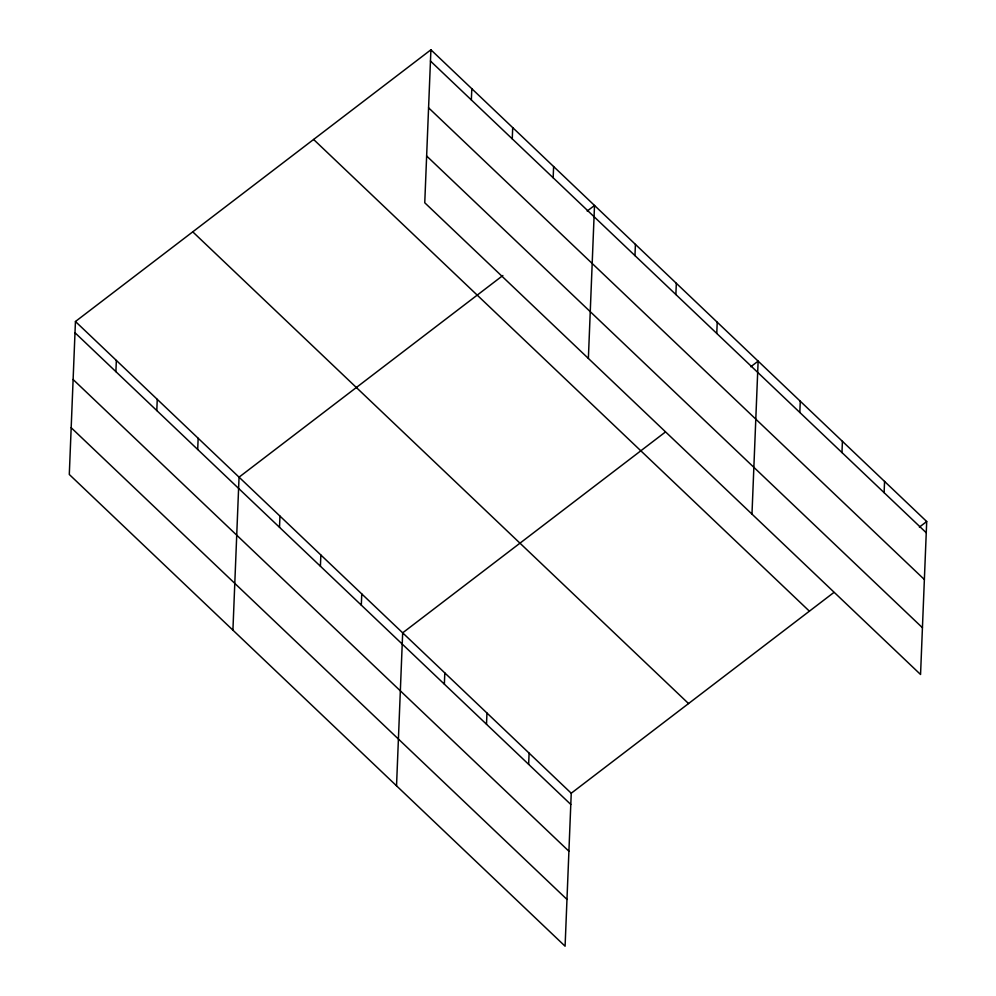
<?xml version="1.0" encoding="UTF-8"?>
<svg xmlns="http://www.w3.org/2000/svg" width="996" height="996" viewBox="0 0 996 996"><rect width="100%" height="100%" fill="white"/><g stroke="black" fill="none" stroke-linecap="round" stroke-linejoin="round"><path stroke-width="1.49" d="M75.447 321.509L69.297 474.482L565.093 946.2L571.243 793.227L75.447 321.509L430.907 49.8L926.703 521.518L920.553 674.491L424.757 202.773L430.907 49.8M115.897 371.657L116.345 360.428M156.795 410.576L157.256 399.346M197.706 449.495L198.154 438.265M232.915 630.144L239.052 477.171L502.868 275.519M279.515 527.32L279.963 516.09M320.413 566.238L320.861 555.009M361.311 605.157L361.772 593.927M396.533 785.819L402.67 632.846L665.266 432.115M444.365 684.165L444.814 672.935M471.357 99.949L471.805 88.719M486.509 724.266L486.957 713.036M512.255 138.867L512.703 127.637M528.652 764.355L529.1 753.125M553.166 177.774L553.614 166.544M588.375 358.435L594.512 205.462L587.179 211.065M634.962 255.611L635.423 244.381M675.873 294.53L676.321 283.3M716.771 333.448L717.22 322.218M751.98 514.11L758.13 361.137L750.797 366.74M799.825 412.456L800.274 401.226M841.969 452.558L842.417 441.328M884.112 492.647L884.56 481.417M571.243 793.227L833.839 592.495M919.37 527.121L926.703 521.518M430.446 61.03L926.243 532.748M428.566 107.805L924.375 579.523M426.637 155.999L922.433 627.717M313.603 139.465L809.399 611.183M192.751 231.844L688.547 703.562M74.999 332.739L570.795 804.457M73.119 379.513L568.915 851.231M71.177 427.707L566.973 899.425"/></g></svg>
